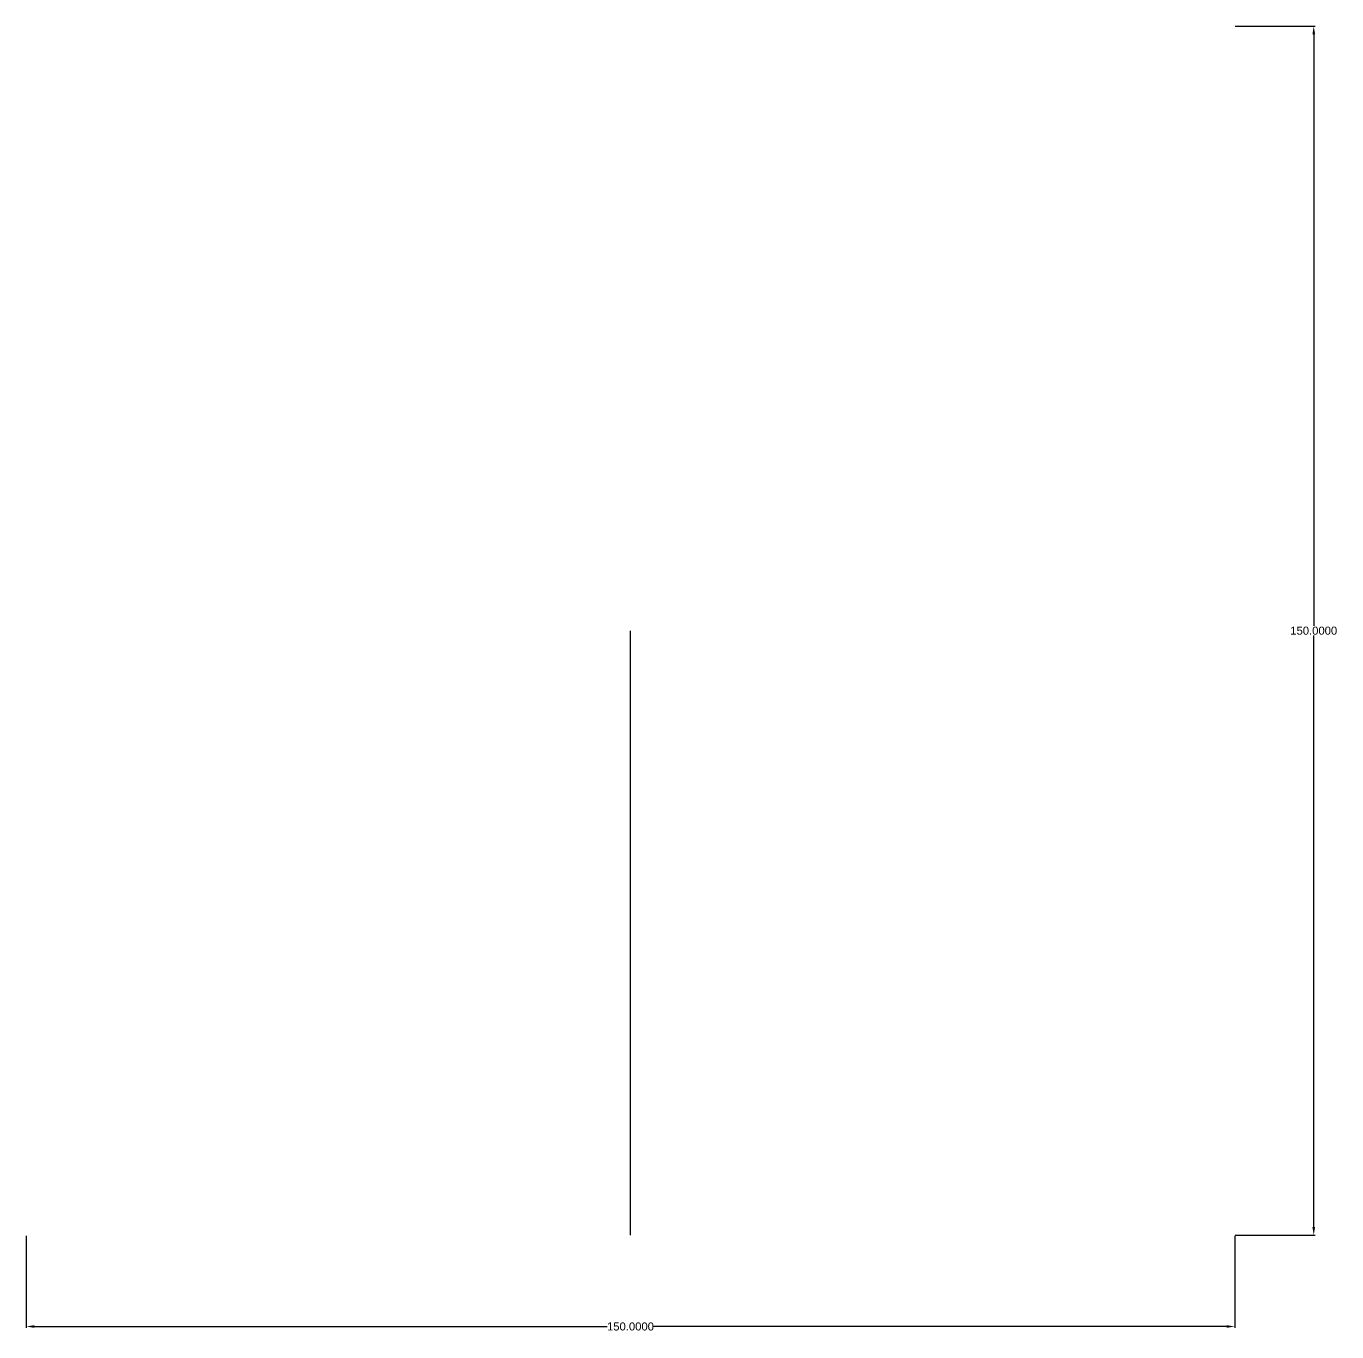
# Model space of a CAD drawing. Header units: millimetres. Extents: x -501 to 129, y -547 to 134.
# Drawn here: x -500.8 to -338.2, y -27.6 to 134.3 of the extents above; entities that cross this region are included whole.
import ezdxf

# ---------------------------------------------------------------- set-up
doc = ezdxf.new("R2010")
doc.units = ezdxf.units.MM
doc.header["$MEASUREMENT"] = 0
doc.layers.add('dimension', color=10, linetype='Continuous')
doc.layers.add('plate_top', color=7, linetype='Continuous', true_color=0xc2ced6)
doc.styles.get("Standard").update_dxf_attribs({"font": 'arial.ttf'})
doc.dimstyles.get("Standard").update_dxf_attribs({"dimtxt": 1, "dimasz": 1, "dimexe": 0.18, "dimexo": 0.0625, "dimgap": 0.09, "dimtad": 0, "dimtih": 1, "dimtoh": 1, "dimdec": 4, "dimzin": 0, "dimdsep": 46, "dimtxsty": 'Standard', "dimcen": 0.09, "dimadec": 0, "dimazin": 0, "dimtfac": 1, "dimtdec": 4, "dimtofl": 0, "dimtmove": 0, "dimatfit": 3, "dimfxl": 1, "dimtolj": 1, "dimtzin": 0, "dimarcsym": 0})

# ---------------------------------------------------------------- blocks, each defined once
blk = doc.blocks.new('*D14')
at = {"layer": 'Defpoints', "color": 0, "transparency": 16777216}
for p in [(-500.83, -15.66), (-350.83, -15.66), (-500.83, -26.99)]:
    blk.add_point(p, dxfattribs=at)
at = {"layer": 'dimension', "color": 0, "lineweight": -2, "transparency": 16777216}
for p, q in [((-500.83, -15.72), (-500.83, -27.17)), ((-350.83, -15.72), (-350.83, -27.17)), ((-499.83, -26.99), (-428.72, -26.99)), ((-351.83, -26.99), (-422.94, -26.99))]:
    blk.add_line(p, q, dxfattribs=at)
at = {"layer": 'dimension', "color": 0, "transparency": 16777216}
for points in [[(-499.83, -26.82), (-499.83, -27.15), (-500.83, -26.99)], [(-351.83, -26.82), (-351.83, -27.15), (-350.83, -26.99)]]:
    blk.add_solid(points, dxfattribs=at)
at = {"layer": 'dimension', "color": 0, "transparency": 16777216, "insert": (-425.83, -26.99), "char_height": 1, "attachment_point": 5}
blk.add_mtext('\\A1;150.0000', dxfattribs=at)
blk = doc.blocks.new('*D15')
at = {"layer": 'Defpoints', "color": 0, "transparency": 16777216}
for p in [(-350.83, 134.34), (-350.83, -15.66), (-341.03, -15.66)]:
    blk.add_point(p, dxfattribs=at)
at = {"layer": 'dimension', "color": 0, "lineweight": -2, "transparency": 16777216}
for p, q in [((-350.77, 134.34), (-340.85, 134.34)), ((-341.03, 133.34), (-341.03, 59.94)), ((-341.03, -14.66), (-341.03, 58.74)), ((-350.77, -15.66), (-340.85, -15.66))]:
    blk.add_line(p, q, dxfattribs=at)
at = {"layer": 'dimension', "color": 0, "transparency": 16777216}
for points in [[(-341.19, 133.34), (-340.86, 133.34), (-341.03, 134.34)], [(-341.19, -14.66), (-340.86, -14.66), (-341.03, -15.66)]]:
    blk.add_solid(points, dxfattribs=at)
at = {"layer": 'dimension', "color": 0, "transparency": 16777216, "insert": (-341.03, 59.34), "char_height": 1, "attachment_point": 5}
blk.add_mtext('\\A1;150.0000', dxfattribs=at)

msp = doc.modelspace()

# ---------------------------------------------------------------- linework, layer by layer
at = {"layer": 'plate_top'}
msp.add_line((-425.8294, -15.65762, 8), (-425.8294, 59.34238, 8), dxfattribs=at)

# ---------------------------------------------------------------- dimensions: what is measured, and where the dimension line sits
at = {"layer": 'dimension'}
dim = msp.add_linear_dim(base=(-341.02629, -15.65762), p1=(-350.8294, 134.34238), p2=(-350.8294, -15.65762), angle=90, dimstyle='Standard', dxfattribs=at)
dim.commit()
dim.dimension.update_dxf_attribs({"geometry": '*D15', "text_midpoint": (-341.02629, 59.34238)})
dim = msp.add_linear_dim(base=(-500.8294, -26.9868), p1=(-350.8294, -15.65762), p2=(-500.8294, -15.65762), dimstyle='Standard', dxfattribs=at)
dim.commit()
dim.dimension.update_dxf_attribs({"geometry": '*D14', "text_midpoint": (-425.8294, -26.9868)})

doc.saveas('drawing.dxf')
